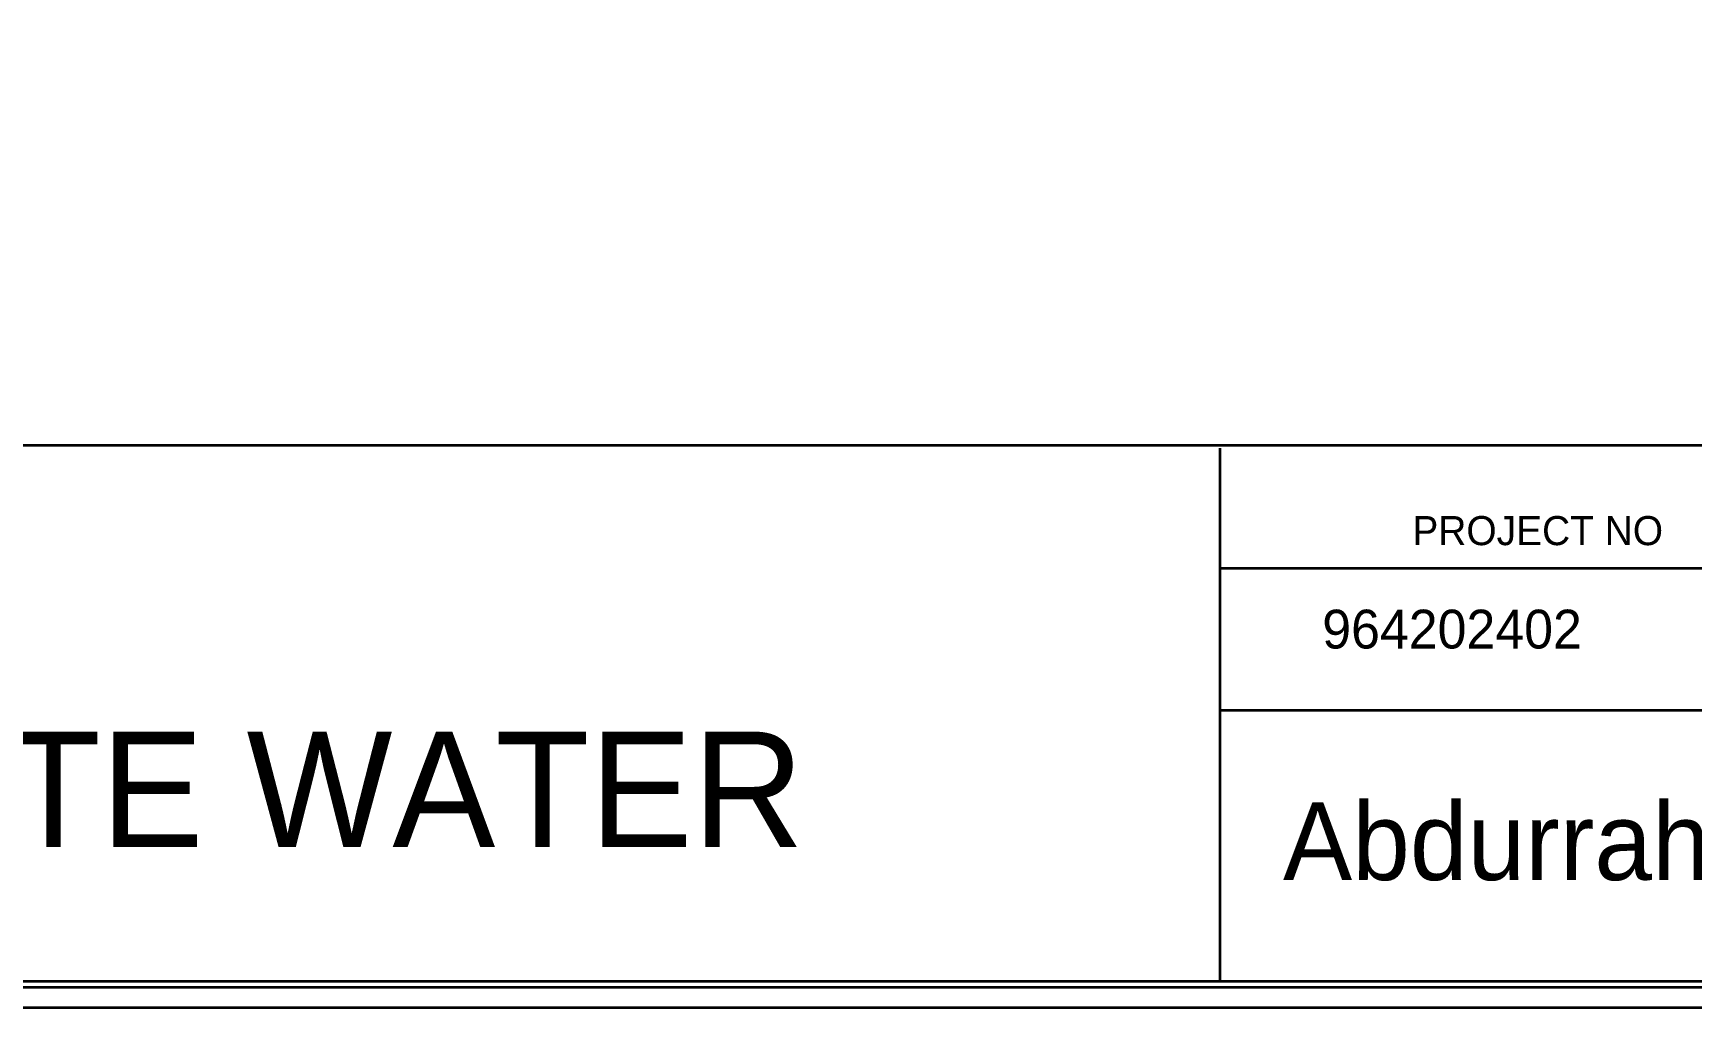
# Model space of a CAD drawing. Header units: millimetres. Extents: x 626118 to 667468, y 4481694 to 4492717.
# Drawn here: x 648290 to 650015, y 4487913 to 4488926 of the extents above; entities that cross this region are included whole.
import ezdxf

# ---------------------------------------------------------------- set-up
doc = ezdxf.new("R2010")
doc.units = ezdxf.units.MM
doc.layers.add('DUVAR', color=7, linetype='Continuous', lineweight=35)
doc.layers.add('YAZI', color=7, linetype='Continuous', lineweight=15)
doc.layers.add('LOGO', color=7, linetype='Continuous')

msp = doc.modelspace()

# ---------------------------------------------------------------- linework, layer by layer
at = {"layer": 'DUVAR'}
for p, q in [((651448.01, 4488497.22), (644302.61, 4488497.22)), ((649524.05, 4488494.48), (649524.05, 4487939.99)), ((651449.09, 4488369.28), (649524.05, 4488369.28)), ((650997.56, 4488221.88), (649524.05, 4488221.88))]:
    msp.add_line(p, q, dxfattribs=at)
for points in [[(644275.31, 4492712.69), (651475.31, 4492712.69), (651475.31, 4487912.69), (644275.31, 4487912.69)], [(644296.31, 4492691.69), (651454.31, 4492691.69), (651454.31, 4487933.69), (644296.31, 4487933.69)], [(644302.61, 4492685.39), (651448.01, 4492685.39), (651448.01, 4487939.99), (644302.61, 4487939.99)]]:
    msp.add_lwpolyline(points, close=True, dxfattribs=at)

# ---------------------------------------------------------------- texts
at = {"layer": 'LOGO', "insert": (647103.43, 4488199.69), "char_height": 120, "width": 2227.7163, "attachment_point": 1}
msp.add_mtext('{\\fGoudy Old Style|b0|i0|c0|p18;SOIL AND WASTE WATER}', dxfattribs=at)
at = {"layer": 'YAZI', "attachment_point": 1}
for s, insert, char_height, width in [('{\\fStylus BT|b0|i0|c0|p34;PROJECT NO}', (649724.04, 4488423.81), 30.24, 286.87), ('{\\fStylus BT|b0|i0|c0|p34;964\\fStylus BT|b0|i0|c162|p34;20\\fStylus BT|b0|i0|c0|p34;2402}', (649630.36, 4488326.47), 40.32, 345.8591), ('{\\fStylus BT|b0|i0|c0|p34;Abdurrahim BAYRAMOGLU}', (649589.57, 4488126.11), 80.64, 1568.7791)]:
    msp.add_mtext(s, dxfattribs=dict(at, insert=insert, char_height=char_height, width=width))

doc.saveas('drawing.dxf')
